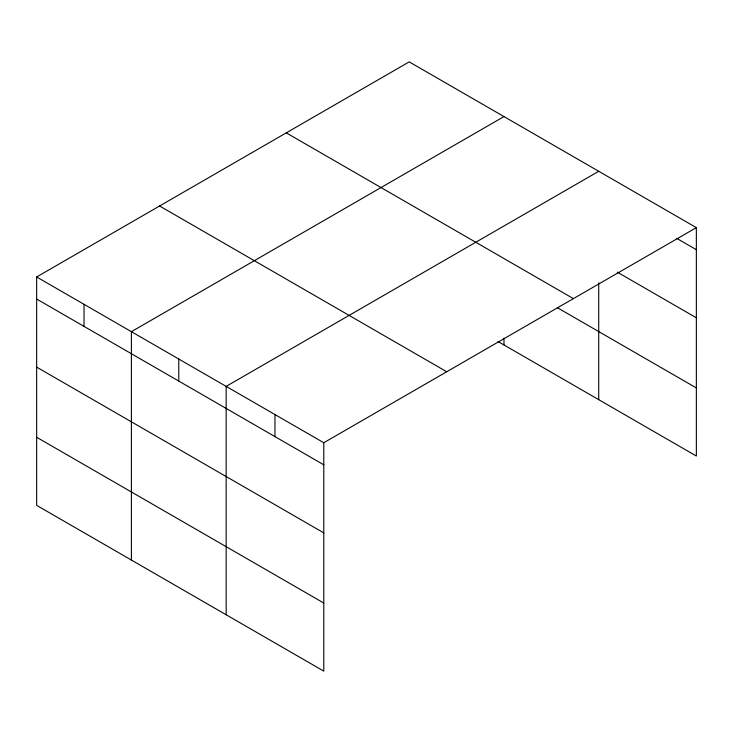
<?xml version="1.0" encoding="UTF-8"?>
<svg xmlns="http://www.w3.org/2000/svg" width="733" height="733" viewBox="0 0 733 733"><rect width="100%" height="100%" fill="white"/><g stroke="black" fill="none" stroke-linecap="round" stroke-linejoin="round"><path stroke-width="1.1" d="M36.65 276.973L323.784 442.741L323.784 671.126L36.65 505.358L36.65 276.973L409.216 61.874L696.35 227.642L696.35 456.027L498.046 341.541M503.974 116.574L131.399 331.673L131.399 560.058M598.724 171.284L226.158 386.383L226.158 614.767M323.784 442.741L696.35 227.642M676.825 238.427L696.35 249.706M617.278 272.135L696.35 317.792M286.273 132.856L573.398 298.624M557.272 307.649L696.35 387.94M159.602 205.991L446.727 371.759M36.65 299.027L323.784 464.804M36.65 367.114L323.784 532.891M36.65 437.271L323.784 603.039M598.724 282.929L598.724 399.668M503.974 338.151L503.974 344.959M274.967 414.566L274.967 436.621M178.779 359.033L178.779 381.087M84.029 304.323L84.029 326.377"/></g></svg>
